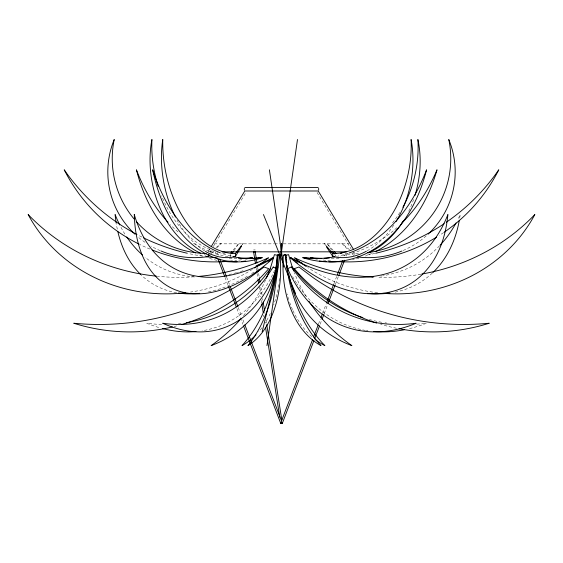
<?xml version="1.0" encoding="UTF-8"?>
<svg xmlns="http://www.w3.org/2000/svg" width="563" height="563" viewBox="0 0 563 563"><rect width="100%" height="100%" fill="white"/><g stroke="black" fill="none" stroke-linecap="round" stroke-linejoin="round"><path stroke-width="0.42" stroke-dasharray="2.81 2.11" d="M230.14 255.799L230.232 254.258M318.531 323.985L320.417 319.059M322.613 313.302L326.371 303.443M333.901 283.724L337.04 275.511M344.563 255.792L345.506 253.322M320.178 324.189L321.74 320.087M324.246 313.521L327.694 304.492M335.527 283.977L338.342 276.595M346.175 256.081L347.427 252.794M242.266 244.877L243.132 243.413L242.111 244.757M208.514 251.077L209.872 248.825M210.119 251.83L211.019 250.324M213.286 246.573L245.932 192.49M230.098 256.566L231.069 255.102M233.99 250.718L238.846 243.413L232.955 250.338M211.097 253.575L213.468 251.182M217.029 247.6L221.182 243.413L215.981 247.657M210.126 252.428L212.73 250.303M216.248 254.441L215.312 251.978L215.713 251.957M214.186 243.842L273.66 243.842M274.533 243.842L279.755 243.842M283.245 243.842L348.814 243.842M253.61 249.916L255.222 249.916M208.057 251.83L214.13 251.83M349.623 249.775L341.818 243.413L348.342 249.993M352.874 252.428L354.176 253.484L354.521 255.025M351.903 253.575L354.275 255.968M333.169 250.338L326.885 243.413L331.818 250.338M325.759 245.299L324.154 243.413L325.611 245.609M334.781 254.49L336.259 256.566M317.068 192.49L351.073 248.825M217.234 252.506L218.486 255.792M226.636 277.151L229.774 285.371M238.24 307.553L241.689 316.589M242.949 319.875L244.518 323.985M225.017 277.411L228.149 285.617M236.924 308.594L242.871 324.189M257.685 267.369L258.1 269.966M258.649 273.435L259.198 276.905M260.838 287.306L262.076 295.103M262.625 298.573L262.893 300.304M264.68 311.571L264.955 313.302M266.053 320.241L266.595 323.704M256.214 268.34L256.489 270.071M257.038 273.534L257.861 278.727M259.093 286.518L260.732 296.912M261.281 300.375L261.689 302.971M263.611 315.09L263.885 316.821M205.826 255.222A86.625 60.642 78.6 0 1 204.207 254.659M225.087 253.273A95.717 67.011 78.6 0 1 220.724 252.674M210.02 249.578A95.717 67.011 78.6 0 1 161.581 195.825M279.396 278.565A101.122 70.79 78.6 0 1 279.114 281.183M278.65 284.646A101.122 70.79 78.6 0 1 278.094 288.066M277.777 289.755A101.122 70.79 78.6 0 1 273.667 305.104M270.275 313.528A101.122 70.79 78.6 0 1 265.131 323.078M261.971 327.743A101.122 70.79 78.6 0 1 258.783 331.783M253.983 272.084A153.973 100.876 -60.1 0 1 251.056 273.984M247.361 276.257A153.973 100.876 -60.1 0 1 207.48 292.106M176.641 292.76A153.973 100.876 -60.1 0 1 141.383 275.18M117.301 229.197A153.973 100.876 -60.1 0 1 116.344 224.13M243.089 270.712A201.294 131.876 -60.1 0 1 237.375 272.443M236.566 272.668A201.294 131.876 -60.1 0 1 232.315 273.766M231.463 273.97A201.294 131.876 -60.1 0 1 228.923 274.54M194.657 276.954A201.294 131.876 -60.1 0 1 145.022 257.171M124.838 234.018A201.294 131.876 -60.1 0 1 120.123 225.714M181.237 323.451A259.634 178.443 71.1 0 1 177.028 323.908M161.637 324.415A259.634 178.443 71.1 0 1 146.837 323.239A180.836 124.282 71.1 0 0 160.005 327.856M274.638 270.261A180.836 124.282 71.1 0 1 202.082 330.784M228.057 256.735A204.819 143.276 -78.2 0 1 193.165 243.103M178.035 231.949A204.819 143.276 -78.2 0 1 170.357 224.679M217.065 260.324A168.091 117.583 -78.2 0 1 208.922 258.283M202.56 256.052A168.091 117.583 -78.2 0 1 197.894 254.033M393.706 225.221A86.625 60.642 -78.6 0 1 367.111 250.816M348.37 253.216A204.819 143.276 78.2 0 1 337.49 256.221M413.601 199.541A86.625 64.527 -77.8 0 1 408.618 211.449M399.829 212.49A95.717 71.304 -77.8 0 1 392.362 223.124M311.789 336.639A101.122 75.329 -77.8 0 1 292.873 310.382M292.542 309.643A101.122 75.329 -77.8 0 1 289.248 301.198M288.72 299.607A101.122 75.329 -77.8 0 1 287.074 293.921M432.257 273.132A153.973 107.336 58.3 0 1 394.318 292.31M459.711 218.064A153.973 107.336 58.3 0 0 460.238 214.538A201.294 140.328 58.3 0 1 457.62 219.964M439.527 245.792A201.294 140.328 58.3 0 1 383.262 275.694M382.411 275.842A201.294 140.328 58.3 0 1 380.694 276.102M416.782 324.147A259.634 189.879 -69.8 0 0 426.409 323.239A180.836 132.249 -69.8 0 1 408.245 328.919M386.732 323.056A259.634 189.879 -69.8 0 1 385.05 322.81M381.707 322.261A259.634 189.879 -69.8 0 1 368.54 319.284M367.942 330.805A180.836 132.249 -69.8 0 1 366.288 330.544M365.464 330.411A180.836 132.249 -69.8 0 1 297.088 283.914M296.617 283.189A180.836 132.249 -69.8 0 1 292.549 276.503M396.943 227.635A204.819 152.453 77.4 0 1 340.594 256.306M371.671 253.484A168.091 125.113 77.4 0 1 365.387 256.066M358.976 258.185A168.091 125.113 77.4 0 1 352.424 259.832M204.728 250.971A86.625 54.548 79.5 0 1 177.078 220.112M230.64 256.123A204.819 128.885 -79.2 0 1 221.076 253.125M426.205 235.897A86.625 85.759 0 0 1 402.756 250.676M358.434 253.427A95.717 94.767 0 0 1 354.176 253.484M377.604 292.753A153.973 142.657 0 0 1 307.722 267.524M420.927 274.202A201.294 186.501 0 0 1 377.562 277.228M305.815 296.131A160.905 159.301 0 0 1 294.372 272.675M396.514 328.243A180.836 175.762 0 0 1 380.658 324.316M374.867 253.441A204.819 202.624 0 0 1 365.57 255.313M339.01 258.276A204.819 202.624 0 0 1 330.39 258.494M443.616 232.603A168.091 166.289 0 0 1 439.372 235.404M330.678 260.972A168.091 166.289 0 0 1 321.41 259.747M160.244 250.676A86.625 85.759 0 0 1 150.905 246.031M145.001 242.308A86.625 85.759 0 0 1 138.104 237.03M252.358 269.396A153.973 142.657 0 0 1 190.505 292.07M193.975 276.799A201.294 186.501 0 0 1 157.281 276.264M265.602 279.902A160.905 159.301 0 0 1 243.153 316.089M236.924 258.473A204.819 202.624 0 0 1 229.162 258.452M202.539 256.158A204.819 202.624 0 0 1 188.133 253.441M141.946 237.079A204.819 202.624 0 0 1 137.351 234.729M176.557 325.921A180.836 175.762 0 0 1 174.051 326.554M241.59 259.747A168.091 166.289 0 0 1 234.855 260.69M149.934 249.071A168.091 166.289 0 0 1 139.877 244.532"/><path stroke-width="0.84" d="M281.261 253.484L281.5 243.413L280.824 256.566M205.446 251.408A86.625 54.548 79.5 0 0 235.355 256.566L235.454 253.484A95.717 60.276 79.5 0 1 162.763 139.504A86.625 54.548 79.5 0 0 175.466 217.051M266.953 345.619L279.902 254.652M280.691 257.523L297.489 139.504M244.342 188.373L244.342 190.181M318.658 190.181L318.658 188.373M161.046 251.014A86.625 85.759 0 0 0 208.134 256.566L208.655 254.258M262.168 331.734L277.826 267.003M281.289 421.56L312.571 339.595M313.514 337.131L318.222 324.809M321.044 317.412L322.296 314.126M326.688 302.627L333.592 284.547M337.35 274.688L342.684 260.718M280.86 423.01L282.274 423.475L313.908 340.601M314.534 338.954L319.552 325.829M322.057 319.263L323.936 314.337M328.004 303.675L335.21 284.801M338.659 275.771L344.612 260.183M235.355 256.566L241.407 246.334M211.231 246.573L244.778 190.991L318.222 190.991L353.585 249.578M282.316 423.073L280.768 423.475L243.498 325.829M232.04 253.646L233.504 251.45M235.454 253.484L241.597 245.426M270.712 268.333L263.54 277.658A259.634 178.443 71.1 0 1 186.254 322.719M230.816 252.857L231.886 251.598M208.134 256.566L209.915 254.772M254.575 257.953L253.61 251.886L254.821 251.668L255.222 251.767L257.002 263.034M255.222 251.767L254.821 251.928M283.653 255.236L285.772 254.652L286.194 257.931M244.778 187.563L318.222 187.563M222.068 251.83L346.731 251.83M254.012 251.985L253.61 251.886M280.768 423.475C284.245 422.468 279.311 423.552 281.5 423.073L282.274 423.475M279.628 255.236L277.622 254.652L276.482 265.307A160.905 112.642 78.6 0 1 242.02 345.619A101.122 70.79 78.6 0 0 255.961 334.894M334.309 251.598L336.027 253.484M326.294 245.932L332.719 253.484L332.902 256.566A86.625 60.642 -78.6 0 0 366.365 251.232M292.232 267.003L301.198 277.658A259.634 189.879 -69.8 0 0 362.903 317.595M332.803 251.717L334.288 253.8M326.582 247.066L332.902 256.566M263.456 214.538L295.568 293.626M219.739 259.079L226.326 276.327M230.091 286.187L237.931 306.729M244.828 324.809L281.521 420.941M217.818 258.544L224.707 276.595M228.465 286.44L236.298 306.955M258.1 269.966L258.375 271.704M259.332 277.77L260.015 282.105M263.167 302.035L264.54 310.706M266.735 324.577L281.817 419.914M254.842 259.684L255.391 263.146M256.622 270.937L256.897 272.668M257.995 279.593L258.544 283.055M261.83 303.837L263.195 312.493M265.525 327.209L279.769 417.253M269.388 169.815L282.985 261.872M286.398 259.571L286.82 262.851M200.407 253.111A86.625 60.642 78.6 0 1 151.919 139.504A95.717 67.011 78.6 0 0 158.154 186.311M268.572 261.239A153.973 100.876 -60.1 0 0 272.626 257.798A201.294 131.876 -60.1 0 1 256.144 265.813M199.738 293.309A153.973 100.876 -60.1 0 1 178.365 293.034M140.764 274.582A153.973 100.876 -60.1 0 1 117.85 231.674M116.203 223.272A153.973 100.876 -60.1 0 1 115.112 214.538A201.294 131.876 -60.1 0 0 119.736 224.947M142.39 254.919A201.294 131.876 -60.1 0 1 126.759 236.967M257.777 258.403A168.091 117.583 -78.2 0 0 260.338 257.643A204.819 143.276 -78.2 0 1 248.712 258.48M245.771 260.972A168.091 117.583 -78.2 0 1 241.492 261.492M237.22 261.795A168.091 117.583 -78.2 0 1 222.871 261.26M195.586 252.914A168.091 117.583 -78.2 0 1 136.429 169.815A204.819 143.276 -78.2 0 0 168.034 222.23M240.992 258.326A204.819 143.276 -78.2 0 1 238.381 258.143M195.959 331.544A180.836 124.282 71.1 0 1 162.468 328.525M396.014 221.604A86.625 60.642 -78.6 0 0 411.081 139.504A95.717 67.011 -78.6 0 1 332.719 253.484M334.943 256.735A204.819 143.276 78.2 0 1 302.662 257.643A168.091 117.583 78.2 0 0 426.571 169.815A204.819 143.276 78.2 0 1 349.194 252.935M414.973 195.41A86.625 64.527 -77.8 0 0 417.887 139.504A95.717 71.304 -77.8 0 1 402.883 207.24M403.72 220.358A86.625 64.527 -77.8 0 1 368.336 252.878M342.044 253.23A95.717 71.304 -77.8 0 1 340.312 253.371M315.73 339.883A101.122 75.329 -77.8 0 0 324.872 345.619A160.905 119.863 -77.8 0 1 289.298 276.707M283.393 267.01A101.122 75.329 -77.8 0 1 283.358 263.66M389.948 293.034A153.973 107.336 58.3 0 1 367.491 293.337M297.75 263.259A153.973 107.336 58.3 0 1 295.702 261.654M294.343 260.57A153.973 107.336 58.3 0 1 290.994 257.798A201.294 140.328 58.3 0 0 302.767 263.505M459.253 220.682A153.973 107.336 58.3 0 1 432.884 272.541M373.733 276.912A201.294 140.328 58.3 0 1 371.974 277.045M456.023 222.983A201.294 140.328 58.3 0 1 440.111 245.172M289.122 275.905A160.905 119.863 -77.8 0 1 288.777 274.294M287.974 270.233A160.905 119.863 -77.8 0 1 287.679 268.593M287.397 266.953A160.905 119.863 -77.8 0 1 287.13 265.307M342.424 261.408A168.091 125.113 77.4 0 1 328.827 261.816M326.259 261.675A168.091 125.113 77.4 0 1 319.39 260.972M307.363 258.586A168.091 125.113 77.4 0 1 303.936 257.643A204.819 152.453 77.4 0 0 313.95 258.424M375.521 251.633A168.091 125.113 77.4 0 0 437.001 169.815A204.819 152.453 77.4 0 1 401.335 223.532M329.411 257.953A204.819 152.453 77.4 0 1 324.182 258.347M404.114 329.805A180.836 132.249 -69.8 0 1 373.783 331.494M233.075 256.686A204.819 128.885 -79.2 0 0 262.344 257.643A168.091 105.774 -79.2 0 1 152.643 169.815A204.819 128.885 -79.2 0 0 220.288 252.822M428.133 234.145A86.625 85.759 0 0 0 448.774 139.504A95.717 94.767 0 0 1 367.808 252.639M401.954 251.014A86.625 85.759 0 0 1 357.449 256.939M383.572 293.337A153.973 142.657 0 0 0 534.85 214.538A201.294 186.501 0 0 1 421.764 274.054M306.279 266.559A153.973 142.657 0 0 1 294.533 257.798A201.294 186.501 0 0 0 338.659 272.492M372.439 277.01A201.294 186.501 0 0 1 339.489 272.668M399.047 328.736A180.836 175.762 0 0 0 489.219 323.239A259.634 252.358 0 0 1 313.148 277.658L298.981 267.003L294.273 268.671A180.836 175.762 0 0 0 376.548 323.049M309.031 301.318A160.905 159.301 0 0 0 351.875 345.619A101.122 100.115 0 0 1 285.828 255.236L288.58 254.652L291.711 265.307A160.905 159.301 0 0 0 293.752 271.049M444.313 232.125A168.091 166.289 0 0 0 498.769 169.815A204.819 202.624 0 0 1 446.255 222.286M436.494 237.199A168.091 166.289 0 0 1 334.901 261.359M317.222 259.015A168.091 166.289 0 0 1 310.572 257.643A204.819 202.624 0 0 0 321.762 258.361M444.123 223.736A204.819 202.624 0 0 1 375.704 253.251M134.867 234.145A86.625 85.759 0 0 1 114.226 139.504A95.717 94.767 0 0 0 134.001 218.887M206.269 253.477A95.717 94.767 0 0 1 136.211 221.449M275.764 268.671A101.122 100.115 0 0 0 277.172 255.236L274.42 254.652L271.289 265.307A160.905 159.301 0 0 1 266.306 278.305M275.462 270.339A101.122 100.115 0 0 1 211.125 345.619A160.905 159.301 0 0 0 240.901 318.757M254.553 267.995A153.973 142.657 0 0 0 268.467 257.798A201.294 186.501 0 0 1 224.341 272.492M185.396 292.753A153.973 142.657 0 0 1 28.15 214.538A201.294 186.501 0 0 0 156.43 276.18M223.511 272.668A201.294 186.501 0 0 1 198.225 276.461M181.518 324.555A180.836 175.762 0 0 0 268.727 268.671L264.019 267.003L249.852 277.658A259.634 252.358 0 0 1 73.781 323.239A180.836 175.762 0 0 0 172.377 326.955M245.778 259.015A168.091 166.289 0 0 0 252.428 257.643A204.819 202.624 0 0 1 241.238 258.361M232.322 260.972A168.091 166.289 0 0 1 152.292 250.028M139.117 244.159A168.091 166.289 0 0 1 64.231 169.815A204.819 202.624 0 0 0 136.591 234.328M217.1 257.84A204.819 202.624 0 0 1 205.952 256.644M187.296 253.251A204.819 202.624 0 0 1 143.495 237.839M278.235 254.652L277.411 265.307A160.905 101.326 79.5 0 1 247.959 345.619A101.122 63.682 79.5 0 0 280.043 255.236L278.235 254.652M273.217 267.003L266.193 277.658A259.634 160.518 72.6 0 1 162.707 323.239A180.836 111.798 72.6 0 0 276.517 268.671L273.217 267.003M291.261 267.003L287.651 268.671A180.836 124.282 -71.1 0 0 416.163 323.239A259.634 178.443 -71.1 0 1 299.46 277.658L291.261 267.003M285.378 254.652L283.372 255.236A101.122 70.79 -78.6 0 0 320.98 345.619A160.905 112.642 -78.6 0 1 286.518 265.307L285.378 254.652M290.374 257.798A153.973 100.876 60.1 0 0 447.888 214.538A201.294 131.876 60.1 0 1 290.374 257.798M134.275 214.538A153.973 90.742 -62.2 0 0 273.583 257.798A201.294 118.631 -62.2 0 1 134.275 214.538"/></g></svg>
